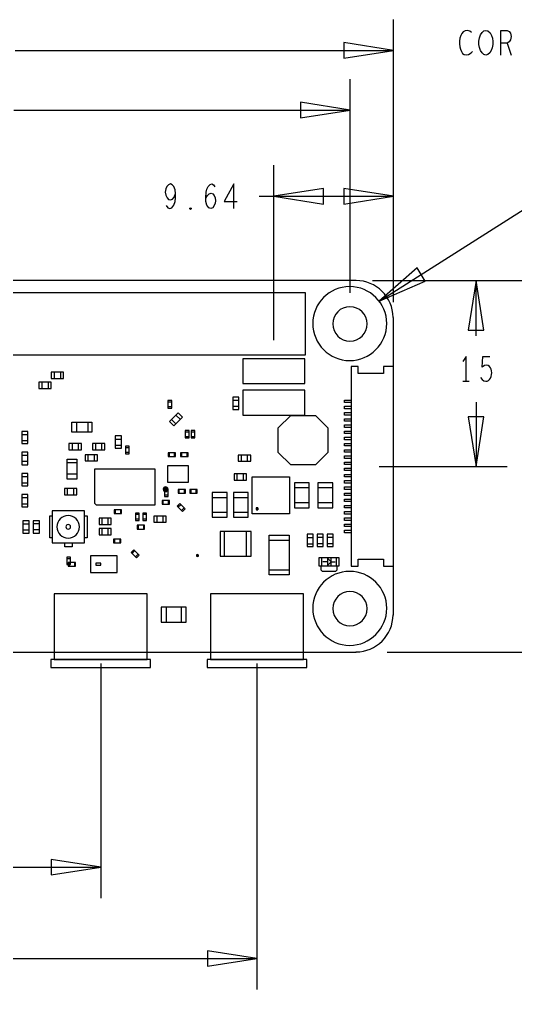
# Model space of a CAD drawing. Header units: millimetres. Extents: x 55 to 253, y 40 to 152.
# Drawn here: x 126.2 to 183.4, y 40.4 to 152.3 of the extents above; entities that cross this region are included whole.
import ezdxf

# ---------------------------------------------------------------- set-up
doc = ezdxf.new("R2010")
doc.units = ezdxf.units.MM
doc.layers.get('0').update_dxf_attribs({"linetype": 'CONTINUOUS'})

msp = doc.modelspace()

# ---------------------------------------------------------------- linework, layer by layer
at = {"color": 0}
for p, q in [((169.331, 120.953), (169.331, 152.344)), ((178.325, 150.84), (178.157, 150.989)), ((179.193, 149.847), (179.257, 150.227)), ((179.257, 150.227), (179.363, 150.566)), ((179.363, 150.566), (179.553, 150.84)), ((179.553, 150.84), (179.765, 151.032)), ((179.765, 151.032), (179.998, 151.073)), ((179.998, 151.073), (180.231, 151.032)), ((181.712, 148.237), (181.712, 151.073)), ((181.712, 151.073), (182.453, 151.073)), ((182.453, 151.073), (182.687, 150.946)), ((182.834, 149.994), (182.664, 149.761)), ((182.687, 150.946), (182.834, 150.756)), ((182.834, 150.756), (182.897, 150.376)), ((182.897, 150.376), (182.834, 149.994)), ((163.616, 149.677), (163.616, 147.877)), ((169.331, 148.766), (163.616, 149.677)), ((179.193, 149.465), (179.193, 149.847)), ((179.257, 149.085), (179.193, 149.465)), ((179.363, 148.766), (179.257, 149.085)), ((182.453, 149.614), (181.712, 149.614)), ((182.664, 149.761), (182.453, 149.614)), ((182.453, 149.614), (182.897, 148.237)), ((125.727, 148.766), (169.331, 148.766)), ((163.616, 147.877), (169.331, 148.766)), ((178.284, 148.47), (178.431, 148.66)), ((179.553, 148.47), (179.363, 148.766)), ((179.765, 148.28), (179.553, 148.47)), ((179.998, 148.237), (179.765, 148.28)), ((180.231, 148.28), (179.998, 148.237)), ((180.442, 148.47), (180.231, 148.28)), ((167.7, 119.852), (208.636, 145.846)), ((164.335, 120.806), (164.335, 145.464)), ((158.621, 142.798), (158.621, 140.998)), ((164.335, 141.887), (158.621, 142.798)), ((125.6, 141.887), (164.335, 141.887)), ((158.621, 140.998), (164.335, 141.887)), ((155.55, 115.345), (155.55, 135.516)), ((169.331, 119.747), (169.331, 135.516)), ((143.401, 133.273), (143.21, 133.081)), ((143.634, 133.378), (143.401, 133.273)), ((143.845, 133.273), (143.634, 133.378)), ((144.014, 133.081), (143.845, 133.273)), ((147.995, 133.081), (148.205, 133.314)), ((148.205, 133.314), (148.397, 133.378)), ((148.397, 133.378), (148.608, 133.273)), ((148.608, 133.273), (148.757, 133.04)), ((150.937, 133.378), (149.835, 131.326)), ((150.937, 130.521), (150.937, 133.378)), ((143.105, 132.807), (143.042, 132.425)), ((143.042, 132.425), (143.105, 132.088)), ((143.21, 133.081), (143.105, 132.807)), ((143.105, 132.088), (143.252, 131.749)), ((144.163, 132.701), (144.014, 133.081)), ((144.058, 131.855), (144.227, 132.278)), ((144.227, 132.278), (144.163, 132.701)), ((144.227, 131.749), (144.227, 132.278)), ((147.698, 131.812), (147.762, 132.425)), ((147.762, 132.425), (147.846, 132.764)), ((147.846, 132.764), (147.995, 133.081)), ((147.909, 132.045), (148.078, 132.235)), ((148.078, 132.235), (148.311, 132.319)), ((148.311, 132.319), (148.524, 132.235)), ((148.524, 132.235), (148.671, 132.045)), ((161.266, 132.848), (155.55, 131.939)), ((161.266, 131.05), (161.266, 132.848)), ((163.616, 132.848), (163.616, 131.05)), ((169.331, 131.939), (163.616, 132.848)), ((143.252, 131.749), (143.422, 131.559)), ((143.422, 131.559), (143.634, 131.516)), ((143.634, 131.516), (143.867, 131.622)), ((143.867, 131.622), (144.058, 131.855)), ((144.014, 130.901), (144.163, 131.326)), ((144.163, 131.326), (144.227, 131.749)), ((147.698, 131.706), (147.909, 132.045)), ((147.719, 131.326), (147.698, 131.812)), ((147.846, 130.901), (147.719, 131.326)), ((148.671, 132.045), (148.799, 131.749)), ((148.799, 131.134), (148.671, 130.86)), ((148.799, 131.749), (148.82, 131.431)), ((148.82, 131.431), (148.799, 131.134)), ((149.835, 131.326), (151.317, 131.326)), ((153.858, 131.939), (155.55, 131.939)), ((155.55, 131.939), (169.331, 131.939)), ((155.55, 131.939), (161.266, 131.05)), ((163.616, 131.05), (169.331, 131.939)), ((143.126, 130.86), (143.338, 130.627)), ((143.338, 130.627), (143.571, 130.521)), ((143.571, 130.521), (143.804, 130.627)), ((143.804, 130.627), (144.014, 130.901)), ((145.878, 130.564), (145.941, 130.627)), ((145.878, 130.478), (145.878, 130.564)), ((145.941, 130.435), (145.878, 130.478)), ((145.941, 130.627), (146.004, 130.564)), ((146.004, 130.478), (145.941, 130.435)), ((146.004, 130.564), (146.004, 130.478)), ((148.058, 130.627), (147.846, 130.901)), ((148.291, 130.521), (148.058, 130.627)), ((148.501, 130.627), (148.291, 130.521)), ((148.671, 130.86), (148.501, 130.627)), ((172.06, 123.685), (167.7, 119.852)), ((173.013, 122.16), (172.06, 123.685)), ((165.034, 122.224), (80.705, 122.224)), ((166.918, 122.224), (182.433, 122.224)), ((167.574, 122.224), (192.169, 122.224)), ((167.7, 119.852), (173.013, 122.16)), ((178.856, 122.224), (177.967, 116.509)), ((178.856, 115.852), (178.856, 122.224)), ((179.765, 116.509), (178.856, 122.224)), ((159.191, 120.806), (86.5685, 120.806)), ((159.191, 113.651), (159.191, 120.806)), ((169.331, 83.6359), (169.331, 117.948)), ((166.303, 117.228), (166.303, 117.228)), ((168.569, 117.271), (168.569, 117.271)), ((177.967, 116.509), (179.765, 116.509)), ((86.5685, 113.651), (159.191, 113.651)), ((151.974, 113.206), (151.974, 110.349)), ((159.127, 113.206), (151.974, 113.206)), ((159.127, 110.349), (159.127, 113.206)), ((177.712, 113.461), (177.352, 112.889)), ((177.712, 110.603), (177.712, 113.461)), ((179.575, 112.233), (179.659, 113.461)), ((179.659, 113.461), (180.464, 113.461)), ((164.462, 112.296), (164.462, 89.2888)), ((165.267, 112.296), (164.462, 112.296)), ((165.267, 111.514), (165.267, 112.296)), ((168.187, 112.296), (168.187, 111.514)), ((169.331, 112.296), (168.187, 112.296)), ((169.331, 89.2888), (169.331, 112.296)), ((179.849, 112.423), (179.575, 112.233)), ((129.876, 111.64), (129.876, 110.921)), ((131.314, 111.64), (129.876, 111.64)), ((129.876, 110.921), (131.314, 110.921)), ((130.236, 111.64), (130.236, 110.921)), ((130.955, 111.64), (130.955, 110.921)), ((131.314, 110.921), (131.314, 111.64)), ((168.187, 111.514), (165.267, 111.514)), ((179.363, 111.048), (179.553, 110.793)), ((129.897, 110.497), (128.458, 110.497)), ((128.458, 110.497), (128.458, 109.777)), ((128.458, 109.777), (129.897, 109.777)), ((128.818, 110.497), (128.818, 109.777)), ((129.537, 110.497), (129.537, 109.777)), ((129.897, 109.777), (129.897, 110.497)), ((151.974, 110.349), (159.127, 110.349)), ((177.352, 110.603), (178.072, 110.603)), ((150.81, 108.782), (150.81, 107.364)), ((151.529, 108.782), (150.81, 108.782)), ((151.529, 107.364), (151.529, 108.782)), ((151.974, 109.587), (151.974, 106.708)), ((159.127, 109.587), (151.974, 109.587)), ((159.127, 106.708), (159.127, 109.587)), ((143.338, 108.38), (143.338, 107.513)), ((143.782, 108.38), (143.338, 108.38)), ((143.338, 108.233), (143.782, 108.233)), ((143.782, 107.661), (143.338, 107.661)), ((143.338, 107.513), (143.782, 107.513)), ((143.782, 107.513), (143.782, 108.38)), ((150.81, 108.443), (151.529, 108.443)), ((150.81, 107.724), (151.529, 107.724)), ((163.679, 108.443), (164.462, 108.443)), ((163.679, 108.147), (163.679, 108.443)), ((164.462, 108.147), (163.679, 108.147)), ((163.679, 107.724), (164.462, 107.724)), ((163.679, 107.428), (163.679, 107.724)), ((178.856, 108.21), (178.856, 100.782)), ((144.523, 106.962), (143.506, 105.946)), ((144.014, 105.46), (145.03, 106.455)), ((144.777, 106.2), (144.268, 106.708)), ((145.03, 106.455), (144.523, 106.962)), ((150.81, 107.364), (151.529, 107.364)), ((151.974, 106.708), (159.127, 106.708)), ((156.059, 105.248), (157.497, 106.666)), ((157.497, 106.666), (160.355, 106.666)), ((160.355, 106.666), (161.773, 105.248)), ((164.462, 107.428), (163.679, 107.428)), ((163.679, 106.708), (163.679, 107.005)), ((163.679, 107.005), (164.462, 107.005)), ((164.462, 106.708), (163.679, 106.708)), ((177.967, 106.496), (178.856, 100.782)), ((179.765, 106.496), (177.967, 106.496)), ((178.856, 100.782), (179.765, 106.496)), ((132.267, 104.739), (132.267, 105.883)), ((132.267, 105.883), (134.553, 105.883)), ((132.839, 104.739), (132.839, 105.883)), ((134.13, 104.739), (134.13, 105.883)), ((134.553, 105.883), (134.553, 104.739)), ((143.506, 105.946), (144.014, 105.46)), ((144.268, 105.693), (143.761, 106.2)), ((156.059, 102.39), (156.059, 105.248)), ((161.773, 105.248), (161.773, 102.39)), ((163.679, 106.285), (164.462, 106.285)), ((163.679, 106.01), (163.679, 106.285)), ((164.462, 106.01), (163.679, 106.01)), ((163.679, 105.565), (164.462, 105.565)), ((163.679, 105.29), (163.679, 105.565)), ((164.462, 105.29), (163.679, 105.29)), ((126.489, 104.825), (126.489, 103.407)), ((127.208, 104.825), (126.489, 104.825)), ((126.489, 104.465), (127.208, 104.465)), ((127.208, 103.407), (127.208, 104.825)), ((134.553, 104.739), (132.267, 104.739)), ((137.262, 104.296), (137.262, 102.877)), ((137.983, 104.296), (137.262, 104.296)), ((137.983, 102.877), (137.983, 104.296)), ((145.772, 104.931), (145.349, 104.931)), ((145.349, 104.931), (145.349, 104.062)), ((145.349, 104.782), (145.772, 104.782)), ((145.772, 104.21), (145.349, 104.21)), ((145.772, 104.062), (145.772, 104.931)), ((146.45, 104.909), (146.025, 104.909)), ((146.025, 104.909), (146.025, 104.062)), ((146.025, 104.782), (146.45, 104.782)), ((146.45, 104.21), (146.025, 104.21)), ((146.45, 104.062), (146.45, 104.909)), ((163.679, 104.867), (164.462, 104.867)), ((163.679, 104.571), (163.679, 104.867)), ((164.462, 104.571), (163.679, 104.571)), ((163.679, 104.147), (164.462, 104.147)), ((163.679, 103.85), (163.679, 104.147)), ((126.489, 103.766), (127.208, 103.766)), ((126.489, 103.407), (127.208, 103.407)), ((133.368, 103.407), (131.929, 103.407)), ((131.929, 103.407), (131.929, 102.708)), ((132.289, 103.407), (132.289, 102.708)), ((133.008, 103.407), (133.008, 102.708)), ((133.368, 102.708), (133.368, 103.407)), ((134.659, 103.407), (134.659, 102.708)), ((136.077, 103.407), (134.659, 103.407)), ((135.019, 102.708), (135.019, 103.407)), ((135.717, 102.708), (135.717, 103.407)), ((136.077, 102.708), (136.077, 103.407)), ((137.262, 103.936), (137.983, 103.936)), ((137.262, 103.237), (137.983, 103.237)), ((138.447, 103.11), (138.447, 102.242)), ((138.892, 103.11), (138.447, 103.11)), ((138.447, 102.961), (138.892, 102.961)), ((138.892, 102.242), (138.892, 103.11)), ((145.349, 104.062), (145.772, 104.062)), ((146.025, 104.062), (146.45, 104.062)), ((164.462, 103.85), (163.679, 103.85)), ((163.679, 103.427), (164.462, 103.427)), ((163.679, 103.152), (163.679, 103.427)), ((164.462, 103.152), (163.679, 103.152)), ((126.489, 102.412), (126.489, 100.972)), ((127.208, 102.412), (126.489, 102.412)), ((127.208, 102.052), (126.489, 102.052)), ((127.208, 100.972), (127.208, 102.412)), ((131.929, 102.708), (133.368, 102.708)), ((133.791, 102.136), (133.791, 101.417)), ((135.231, 102.136), (133.791, 102.136)), ((134.151, 101.417), (134.151, 102.136)), ((134.659, 102.708), (136.077, 102.708)), ((134.872, 101.417), (134.872, 102.136)), ((135.231, 101.417), (135.231, 102.136)), ((137.262, 102.877), (137.983, 102.877)), ((138.892, 102.39), (138.447, 102.39)), ((138.447, 102.242), (138.892, 102.242)), ((143.379, 102.348), (143.379, 101.925)), ((144.227, 102.348), (143.379, 102.348)), ((143.379, 101.925), (144.227, 101.925)), ((143.506, 101.925), (143.506, 102.348)), ((144.078, 102.348), (144.078, 101.925)), ((144.227, 101.925), (144.227, 102.348)), ((144.797, 102.348), (144.797, 101.925)), ((145.665, 102.348), (144.797, 102.348)), ((144.797, 101.925), (145.665, 101.925)), ((144.946, 101.925), (144.946, 102.348)), ((145.518, 102.348), (145.518, 101.925)), ((145.665, 101.925), (145.665, 102.348)), ((152.884, 102.093), (151.445, 102.093)), ((151.445, 102.093), (151.445, 101.396)), ((151.805, 101.396), (151.805, 102.093)), ((152.524, 101.396), (152.524, 102.093)), ((152.884, 101.396), (152.884, 102.093)), ((157.497, 100.951), (156.059, 102.39)), ((161.773, 102.39), (160.355, 100.951)), ((163.679, 102.708), (164.462, 102.708)), ((163.679, 102.432), (163.679, 102.708)), ((164.462, 102.432), (163.679, 102.432)), ((163.679, 102.009), (164.462, 102.009)), ((163.679, 101.713), (163.679, 102.009)), ((127.208, 101.331), (126.489, 101.331)), ((126.489, 100.972), (127.208, 100.972)), ((131.717, 101.607), (132.859, 101.607)), ((131.717, 99.3207), (131.717, 101.607)), ((132.859, 101.184), (131.717, 101.184)), ((132.859, 101.607), (132.859, 99.3207)), ((133.791, 101.417), (135.231, 101.417)), ((143.295, 100.845), (143.295, 98.9817)), ((145.729, 100.845), (143.295, 100.845)), ((145.729, 98.9817), (145.729, 100.845)), ((151.445, 101.396), (152.884, 101.396)), ((160.355, 100.951), (157.497, 100.951)), ((164.462, 101.713), (163.679, 101.713)), ((163.679, 101.29), (164.462, 101.29)), ((163.679, 100.994), (163.679, 101.29)), ((164.462, 100.994), (163.679, 100.994)), ((167.68, 100.782), (182.433, 100.782)), ((126.489, 99.9765), (126.489, 98.5379)), ((127.208, 99.9765), (126.489, 99.9765)), ((126.489, 99.617), (127.208, 99.617)), ((127.208, 98.5379), (127.208, 99.9765)), ((132.859, 99.8926), (131.717, 99.8926)), ((134.892, 100.464), (134.892, 96.5482)), ((141.855, 100.464), (134.892, 100.464)), ((141.855, 96.3581), (141.855, 100.464)), ((150.979, 99.9134), (150.979, 99.1941)), ((152.397, 99.9134), (150.979, 99.9134)), ((151.339, 99.1941), (151.339, 99.9134)), ((152.058, 99.1941), (152.058, 99.9134)), ((152.397, 99.1941), (152.397, 99.9134)), ((163.679, 100.569), (164.462, 100.569)), ((163.679, 100.295), (163.679, 100.569)), ((164.462, 100.295), (163.679, 100.295)), ((163.679, 99.8499), (164.462, 99.8499)), ((163.679, 99.5758), (163.679, 99.8499)), ((126.489, 98.8977), (127.208, 98.8977)), ((126.489, 98.5379), (127.208, 98.5379)), ((132.859, 99.3207), (131.717, 99.3207)), ((143.295, 98.9817), (145.729, 98.9817)), ((150.979, 99.1941), (152.397, 99.1941)), ((153.053, 95.3202), (153.053, 99.5962)), ((153.053, 99.5962), (157.35, 99.5962)), ((157.35, 99.5962), (157.35, 95.3202)), ((157.922, 98.8769), (157.922, 96.0191)), ((159.636, 98.8769), (157.922, 98.8769)), ((159.636, 96.0191), (159.636, 98.8769)), ((160.631, 98.8769), (160.631, 96.0191)), ((162.345, 98.8769), (160.631, 98.8769)), ((162.345, 96.0191), (162.345, 98.8769)), ((164.462, 99.5758), (163.679, 99.5758)), ((163.679, 99.1514), (164.462, 99.1514)), ((163.679, 98.855), (163.679, 99.1514)), ((164.462, 98.855), (163.679, 98.855)), ((126.489, 97.5431), (126.489, 96.1044)), ((127.208, 97.5431), (126.489, 97.5431)), ((127.208, 96.1044), (127.208, 97.5431)), ((131.421, 98.2211), (131.421, 97.5004)), ((132.859, 98.2211), (131.421, 98.2211)), ((131.421, 97.5004), (132.859, 97.5004)), ((131.78, 97.5004), (131.78, 98.2211)), ((132.5, 97.5004), (132.5, 98.2211)), ((132.859, 97.5004), (132.859, 98.2211)), ((142.809, 98.2211), (143.359, 98.2211)), ((142.809, 98.1357), (143.379, 98.1357)), ((142.809, 98.0514), (143.359, 98.0514)), ((142.85, 98.3051), (143.316, 98.3051)), ((142.85, 97.966), (143.316, 97.966)), ((142.936, 98.1989), (142.936, 97.3307)), ((143.379, 98.1989), (142.936, 98.1989)), ((142.936, 98.0514), (143.379, 98.0514)), ((143.379, 97.4796), (142.936, 97.4796)), ((142.956, 98.389), (143.21, 98.389)), ((142.956, 97.8821), (143.232, 97.8821)), ((143.338, 98.1562), (143.338, 98.1562)), ((143.379, 97.3307), (143.379, 98.1989)), ((144.523, 98.1357), (144.523, 97.6919)), ((145.369, 98.1357), (144.523, 98.1357)), ((144.523, 97.6919), (145.369, 97.6919)), ((144.65, 97.6919), (144.65, 98.1357)), ((145.222, 98.1357), (145.222, 97.6919)), ((145.369, 97.6919), (145.369, 98.1357)), ((145.856, 98.1149), (145.856, 97.6919)), ((146.703, 98.1149), (145.856, 98.1149)), ((145.856, 97.6919), (146.703, 97.6919)), ((146.004, 97.6919), (146.004, 98.1149)), ((146.576, 98.1149), (146.576, 97.6919)), ((146.703, 97.6919), (146.703, 98.1149)), ((148.438, 97.7759), (148.438, 94.918)), ((150.154, 97.7759), (148.438, 97.7759)), ((150.154, 94.918), (150.154, 97.7759)), ((150.894, 97.7759), (150.894, 94.918)), ((152.608, 97.7759), (150.894, 97.7759)), ((152.608, 94.918), (152.608, 97.7759)), ((159.636, 98.3051), (157.922, 98.3051)), ((162.345, 98.3051), (160.631, 98.3051)), ((163.679, 98.4321), (164.462, 98.4321)), ((163.679, 98.1357), (163.679, 98.4321)), ((164.462, 98.1357), (163.679, 98.1357)), ((163.679, 97.4164), (163.679, 97.7124)), ((163.679, 97.7124), (164.462, 97.7124)), ((164.462, 97.4164), (163.679, 97.4164)), ((126.489, 97.1832), (127.208, 97.1832)), ((126.489, 96.4639), (127.208, 96.4639)), ((134.892, 96.5482), (135.062, 96.3581)), ((135.062, 96.3581), (141.855, 96.3581)), ((142.66, 96.8446), (142.66, 96.4212)), ((143.506, 96.8446), (142.66, 96.8446)), ((142.66, 96.4212), (143.506, 96.4212)), ((142.809, 96.4212), (142.809, 96.8446)), ((142.936, 97.3307), (143.379, 97.3307)), ((143.379, 96.8446), (143.379, 96.4212)), ((143.506, 96.4212), (143.506, 96.8446)), ((144.713, 96.5055), (144.417, 96.2092)), ((144.523, 96.1044), (144.82, 96.4008)), ((145.326, 95.8921), (144.713, 96.5055)), ((148.438, 97.204), (150.154, 97.204)), ((150.894, 97.204), (152.608, 97.204)), ((159.636, 96.5909), (157.922, 96.5909)), ((162.345, 96.5909), (160.631, 96.5909)), ((163.679, 96.9931), (164.462, 96.9931)), ((163.679, 96.7176), (163.679, 96.9931)), ((164.462, 96.7176), (163.679, 96.7176)), ((163.679, 96.2724), (164.462, 96.2724)), ((163.679, 95.9982), (163.679, 96.2724)), ((126.489, 96.1044), (127.208, 96.1044)), ((130.003, 95.6592), (130.003, 91.9551)), ((133.727, 95.6592), (130.003, 95.6592)), ((133.727, 91.9551), (133.727, 95.6592)), ((137.156, 95.7654), (137.156, 95.3424)), ((138.003, 95.7654), (137.156, 95.7654)), ((137.156, 95.3424), (138.003, 95.3424)), ((137.305, 95.3424), (137.305, 95.7654)), ((137.877, 95.7654), (137.877, 95.3424)), ((138.003, 95.3424), (138.003, 95.7654)), ((139.591, 95.4056), (139.591, 94.5582)), ((140.014, 95.4056), (139.591, 95.4056)), ((139.591, 95.2775), (140.014, 95.2775)), ((140.014, 94.5582), (140.014, 95.4056)), ((140.437, 95.4056), (140.437, 94.5582)), ((140.86, 95.4056), (140.437, 95.4056)), ((140.437, 95.2775), (140.86, 95.2775)), ((140.86, 94.5582), (140.86, 95.4056)), ((144.417, 96.2092), (145.03, 95.5957)), ((145.222, 95.9982), (144.926, 95.7019)), ((145.03, 95.5957), (145.326, 95.8921)), ((148.438, 95.4899), (150.154, 95.4899)), ((150.894, 95.4899), (152.608, 95.4899)), ((157.35, 95.3202), (153.053, 95.3202)), ((153.497, 95.9347), (153.773, 95.9347)), ((153.497, 95.8494), (153.773, 95.8494)), ((153.562, 95.7654), (153.709, 95.7654)), ((153.583, 96.0191), (153.688, 96.0191)), ((153.73, 95.9129), (153.73, 95.9129)), ((157.922, 96.0191), (159.636, 96.0191)), ((160.631, 96.0191), (162.345, 96.0191)), ((164.462, 95.9982), (163.679, 95.9982)), ((163.679, 95.5753), (164.462, 95.5753)), ((163.679, 95.2775), (163.679, 95.5753)), ((164.462, 95.2775), (163.679, 95.2775)), ((126.615, 94.5169), (126.615, 93.0974)), ((127.335, 94.5169), (126.615, 94.5169)), ((126.615, 94.1779), (127.335, 94.1779)), ((127.335, 93.0974), (127.335, 94.5169)), ((127.823, 94.5169), (127.823, 93.0974)), ((128.542, 94.5169), (127.823, 94.5169)), ((128.542, 94.1779), (127.823, 94.1779)), ((128.542, 93.0974), (128.542, 94.5169)), ((129.727, 92.5269), (129.727, 95.0874)), ((129.727, 95.0874), (130.003, 95.0874)), ((133.727, 95.0874), (134.024, 95.0874)), ((134.024, 95.0874), (134.024, 92.5269)), ((135.401, 94.8133), (135.401, 94.0925)), ((136.819, 94.8133), (135.401, 94.8133)), ((135.401, 94.0925), (136.819, 94.0925)), ((135.76, 94.0925), (135.76, 94.8133)), ((136.459, 94.0925), (136.459, 94.8133)), ((136.819, 94.0925), (136.819, 94.8133)), ((140.014, 94.7071), (139.591, 94.7071)), ((139.591, 94.5582), (140.014, 94.5582)), ((140.86, 94.7071), (140.437, 94.7071)), ((140.437, 94.5582), (140.86, 94.5582)), ((141.728, 95.0461), (141.728, 94.3472)), ((143.147, 95.0461), (141.728, 95.0461)), ((141.728, 94.3472), (143.147, 94.3472)), ((142.088, 94.3472), (142.088, 95.0461)), ((142.809, 94.3472), (142.809, 95.0461)), ((143.147, 94.3472), (143.147, 95.0461)), ((148.438, 94.918), (150.154, 94.918)), ((150.894, 94.918), (152.608, 94.918)), ((163.679, 94.8545), (164.462, 94.8545)), ((163.679, 94.5582), (163.679, 94.8545)), ((164.462, 94.5582), (163.679, 94.5582)), ((163.679, 94.1352), (164.462, 94.1352)), ((163.679, 93.8597), (163.679, 94.1352)), ((126.615, 93.4586), (127.335, 93.4586)), ((126.615, 93.0974), (127.335, 93.0974)), ((128.542, 93.4586), (127.823, 93.4586)), ((127.823, 93.0974), (128.542, 93.0974)), ((132.12, 93.8181), (132.12, 93.8181)), ((133.156, 93.8181), (133.156, 93.8181)), ((135.401, 93.6061), (135.401, 92.8867)), ((136.819, 93.6061), (135.401, 93.6061)), ((135.401, 92.8867), (136.819, 92.8867)), ((135.76, 92.8867), (135.76, 93.6061)), ((136.459, 92.8867), (136.459, 93.6061)), ((136.819, 92.8867), (136.819, 93.6061)), ((139.802, 93.9878), (139.802, 93.5426)), ((140.649, 93.9878), (139.802, 93.9878)), ((139.802, 93.5426), (140.649, 93.5426)), ((139.951, 93.5426), (139.951, 93.9878)), ((140.523, 93.9878), (140.523, 93.5426)), ((140.649, 93.5426), (140.649, 93.9878)), ((149.349, 93.2889), (149.349, 90.4311)), ((152.926, 93.2889), (149.349, 93.2889)), ((149.858, 90.4311), (149.858, 93.2889)), ((152.418, 90.4311), (152.418, 93.2889)), ((152.926, 90.4311), (152.926, 93.2889)), ((159.403, 92.9499), (159.403, 91.5321)), ((160.102, 92.9499), (159.403, 92.9499)), ((160.102, 91.5321), (160.102, 92.9499)), ((160.546, 92.9499), (160.546, 91.5321)), ((161.244, 92.9499), (160.546, 92.9499)), ((161.244, 91.5321), (161.244, 92.9499)), ((161.689, 92.9499), (161.689, 91.5321)), ((162.388, 92.9499), (161.689, 92.9499)), ((162.388, 91.5321), (162.388, 92.9499)), ((164.462, 93.8597), (163.679, 93.8597)), ((163.679, 93.4159), (164.462, 93.4159)), ((163.679, 93.1404), (163.679, 93.4159)), ((164.462, 93.1404), (163.679, 93.1404)), ((130.003, 92.5269), (129.727, 92.5269)), ((130.003, 91.9551), (133.727, 91.9551)), ((131.441, 91.5099), (131.441, 91.9551)), ((132.31, 91.9551), (132.31, 91.5099)), ((134.024, 92.5269), (133.727, 92.5269)), ((137.072, 92.378), (137.072, 91.9551)), ((137.918, 92.378), (137.072, 92.378)), ((137.072, 91.9551), (137.918, 91.9551)), ((137.221, 91.9551), (137.221, 92.378)), ((137.791, 92.378), (137.791, 91.9551)), ((137.918, 91.9551), (137.918, 92.378)), ((155.021, 88.2717), (155.021, 92.8441)), ((155.021, 92.8441), (157.307, 92.8441)), ((155.021, 92.2722), (157.307, 92.2722)), ((157.307, 92.8441), (157.307, 88.2717)), ((159.403, 92.5904), (160.102, 92.5904)), ((159.403, 91.8711), (160.102, 91.8711)), ((161.244, 92.5904), (160.546, 92.5904)), ((161.244, 91.8711), (160.546, 91.8711)), ((162.388, 92.5904), (161.689, 92.5904)), ((162.388, 91.8711), (161.689, 91.8711)), ((132.31, 91.5099), (131.441, 91.5099)), ((139.401, 91.1504), (139.105, 90.854)), ((139.105, 90.854), (139.718, 90.2409)), ((139.209, 90.7479), (139.506, 91.0442)), ((140.014, 90.5372), (139.401, 91.1504)), ((159.403, 91.5321), (160.102, 91.5321)), ((160.546, 91.5321), (161.244, 91.5321)), ((161.689, 91.5321), (162.388, 91.5321)), ((132.097, 90.3041), (131.674, 90.3041)), ((131.674, 90.3041), (131.674, 89.4567)), ((131.674, 90.1774), (132.097, 90.1774)), ((132.097, 89.6056), (131.674, 89.6056)), ((131.844, 89.7117), (131.844, 89.2888)), ((132.691, 89.7117), (131.844, 89.7117)), ((131.993, 89.2888), (131.993, 89.7117)), ((132.097, 89.4567), (132.097, 90.3041)), ((132.563, 89.7117), (132.563, 89.2888)), ((132.691, 89.2888), (132.691, 89.7117)), ((134.426, 90.4737), (134.426, 88.5472)), ((137.495, 90.4737), (134.426, 90.4737)), ((135.039, 89.6056), (135.039, 89.3932)), ((135.611, 89.6056), (135.039, 89.6056)), ((135.611, 89.3932), (135.611, 89.6056)), ((137.495, 88.5472), (137.495, 90.4737)), ((139.908, 90.6431), (139.612, 90.3471)), ((139.718, 90.2409), (140.014, 90.5372)), ((146.597, 90.515), (146.893, 90.515)), ((146.618, 90.4311), (146.873, 90.4311)), ((146.64, 90.6004), (146.851, 90.6004)), ((146.851, 90.515), (146.851, 90.515)), ((149.349, 90.4311), (152.926, 90.4311)), ((160.758, 90.2836), (163.044, 90.2836)), ((160.758, 89.2888), (160.758, 90.2836)), ((161.034, 90.2836), (161.034, 89.2888)), ((161.753, 89.7749), (161.181, 89.7749)), ((161.753, 90.1982), (161.753, 89.3519)), ((162.176, 89.7749), (161.753, 90.1982)), ((161.753, 89.3519), (162.176, 89.7749)), ((162.176, 89.3519), (162.176, 90.1982)), ((162.176, 89.7749), (162.621, 89.7749)), ((162.748, 90.2836), (162.748, 89.2888)), ((163.044, 90.2836), (163.044, 89.2888)), ((165.267, 90.0712), (168.187, 90.0712)), ((165.267, 89.2888), (165.267, 90.0712)), ((168.187, 90.0712), (168.187, 89.2888)), ((131.674, 89.4567), (132.097, 89.4567)), ((131.844, 89.2888), (132.691, 89.2888)), ((134.426, 88.5472), (137.495, 88.5472)), ((135.039, 89.3932), (135.611, 89.3932)), ((155.021, 88.8436), (157.307, 88.8436)), ((163.044, 89.2888), (160.758, 89.2888)), ((160.97, 89.2888), (160.97, 88.8436)), ((160.97, 88.8436), (161.117, 88.7166)), ((161.117, 88.7166), (162.684, 88.7166)), ((162.684, 88.7166), (162.832, 88.8436)), ((162.832, 88.8436), (162.832, 89.2888)), ((164.462, 89.2888), (165.267, 89.2888)), ((168.187, 89.2888), (169.331, 89.2888)), ((157.307, 88.2717), (155.021, 88.2717)), ((130.236, 86.0707), (130.236, 78.4931)), ((140.946, 86.0707), (130.236, 86.0707)), ((140.946, 78.4931), (140.946, 86.0707)), ((148.248, 86.0707), (148.248, 78.4931)), ((158.958, 86.0707), (148.248, 86.0707)), ((158.958, 78.4931), (158.958, 86.0707)), ((142.576, 84.5467), (142.576, 82.8326)), ((145.455, 84.5467), (142.576, 84.5467)), ((143.147, 84.5467), (143.147, 82.8326)), ((144.883, 84.5467), (144.883, 82.8326)), ((145.455, 82.8326), (145.455, 84.5467)), ((166.303, 84.3774), (166.303, 84.3774)), ((168.569, 84.4201), (168.569, 84.4201)), ((142.576, 82.8326), (145.455, 82.8326)), ((80.705, 79.339), (165.034, 79.339)), ((129.854, 78.4931), (129.854, 77.6041)), ((141.348, 78.4931), (129.854, 78.4931)), ((130.236, 78.4931), (140.946, 78.4931)), ((141.348, 77.6041), (141.348, 78.4931)), ((147.868, 78.4931), (147.868, 77.6041)), ((159.36, 78.4931), (147.868, 78.4931)), ((148.248, 78.4931), (158.958, 78.4931)), ((159.36, 77.6041), (159.36, 78.4931)), ((168.61, 79.339), (192.169, 79.339)), ((129.854, 77.6041), (141.348, 77.6041)), ((135.591, 78.0479), (135.591, 50.9764)), ((147.868, 77.6041), (159.36, 77.6041)), ((153.603, 78.0479), (153.603, 40.4357)), ((129.876, 55.4426), (129.876, 53.6649)), ((135.591, 54.5539), (129.876, 55.4426)), ((119.503, 54.5539), (135.591, 54.5539)), ((129.876, 53.6649), (135.591, 54.5539)), ((147.888, 44.9019), (147.888, 43.1228)), ((153.603, 44.0133), (147.888, 44.9019)), ((116.519, 44.0133), (153.603, 44.0133)), ((147.888, 43.1228), (153.603, 44.0133))]:
    msp.add_line(p, q, dxfattribs=at)
for points in [[(178.157, 150.989), (176.455, 151.718), (176.601, 147.187), (178.284, 148.47)], [(180.231, 151.032), (180.96, 150.494), (180.967, 149.155), (180.442, 148.47)], [(169.288, 117.968), (169.288, 120.318), (167.361, 122.224), (165.012, 122.224)], [(164.292, 121.525), (161.943, 121.525), (160.038, 119.619), (160.038, 117.271)], [(168.569, 117.271), (168.569, 119.619), (166.642, 121.525), (164.292, 121.525)], [(164.313, 119.196), (163.213, 119.196), (162.345, 118.329), (162.345, 117.228)], [(166.303, 117.228), (166.303, 118.329), (165.414, 119.196), (164.313, 119.196)], [(160.038, 117.271), (160.038, 114.922), (161.943, 112.995), (164.292, 112.995)], [(162.345, 117.228), (162.345, 116.127), (163.213, 115.238), (164.313, 115.238)], [(164.292, 112.995), (166.642, 112.995), (168.569, 114.922), (168.569, 117.271)], [(164.313, 115.238), (165.414, 115.238), (166.303, 116.127), (166.303, 117.228)], [(179.553, 110.793), (180.779, 109.854), (181.157, 112.744), (179.849, 112.423)], [(143.062, 98.4112), (142.913, 98.4112), (142.809, 98.3051), (142.809, 98.1562)], [(142.809, 98.1562), (142.809, 98.0087), (142.913, 97.8821), (143.062, 97.8821)], [(143.338, 98.1562), (143.338, 98.3051), (143.21, 98.4112), (143.062, 98.4112)], [(143.062, 97.8821), (143.21, 97.8821), (143.338, 98.0087), (143.338, 98.1562)], [(153.603, 96.0191), (153.539, 96.0191), (153.497, 95.9764), (153.497, 95.9129)], [(153.497, 95.9129), (153.497, 95.8494), (153.539, 95.7862), (153.603, 95.7862)], [(153.73, 95.9129), (153.73, 95.9764), (153.666, 96.0191), (153.603, 96.0191)], [(153.603, 95.7862), (153.666, 95.7862), (153.73, 95.8494), (153.73, 95.9129)], [(131.844, 95.1096), (131.124, 95.1096), (130.552, 94.5374), (130.552, 93.8181)], [(131.844, 94.0717), (131.697, 94.0717), (131.59, 93.9655), (131.59, 93.8181)], [(133.156, 93.8181), (133.156, 94.5374), (132.563, 95.1096), (131.844, 95.1096)], [(132.12, 93.8181), (132.12, 93.9655), (131.993, 94.0717), (131.844, 94.0717)], [(130.552, 93.8181), (130.552, 93.0974), (131.124, 92.505), (131.844, 92.505)], [(131.59, 93.8181), (131.59, 93.6696), (131.697, 93.5426), (131.844, 93.5426)], [(131.844, 92.505), (132.563, 92.505), (133.156, 93.0974), (133.156, 93.8181)], [(131.844, 93.5426), (131.993, 93.5426), (132.12, 93.6696), (132.12, 93.8181)], [(146.724, 90.6212), (146.66, 90.6212), (146.618, 90.5799), (146.618, 90.515)], [(146.618, 90.515), (146.618, 90.4515), (146.66, 90.3884), (146.724, 90.3884)], [(146.851, 90.515), (146.851, 90.5799), (146.787, 90.6212), (146.724, 90.6212)], [(146.724, 90.3884), (146.787, 90.3884), (146.851, 90.4515), (146.851, 90.515)], [(164.292, 88.6739), (161.943, 88.6739), (160.038, 86.7696), (160.038, 84.4201)], [(168.569, 84.4201), (168.569, 86.7696), (166.642, 88.6739), (164.292, 88.6739)], [(164.313, 86.3466), (163.213, 86.3466), (162.345, 85.4784), (162.345, 84.3774)], [(166.303, 84.3774), (166.303, 85.4784), (165.414, 86.3466), (164.313, 86.3466)], [(160.038, 84.4201), (160.038, 82.0706), (161.943, 80.1441), (164.292, 80.1441)], [(162.345, 84.3774), (162.345, 83.2764), (163.213, 82.3874), (164.313, 82.3874)], [(164.292, 80.1441), (166.642, 80.1441), (168.569, 82.0706), (168.569, 84.4201)], [(164.313, 82.3874), (165.414, 82.3874), (166.303, 83.2764), (166.303, 84.3774)], [(165.012, 79.3821), (167.361, 79.3821), (169.288, 81.3082), (169.288, 83.6581)]]:
    msp.add_open_spline(points, degree=3, dxfattribs=at)

doc.saveas('drawing.dxf')
